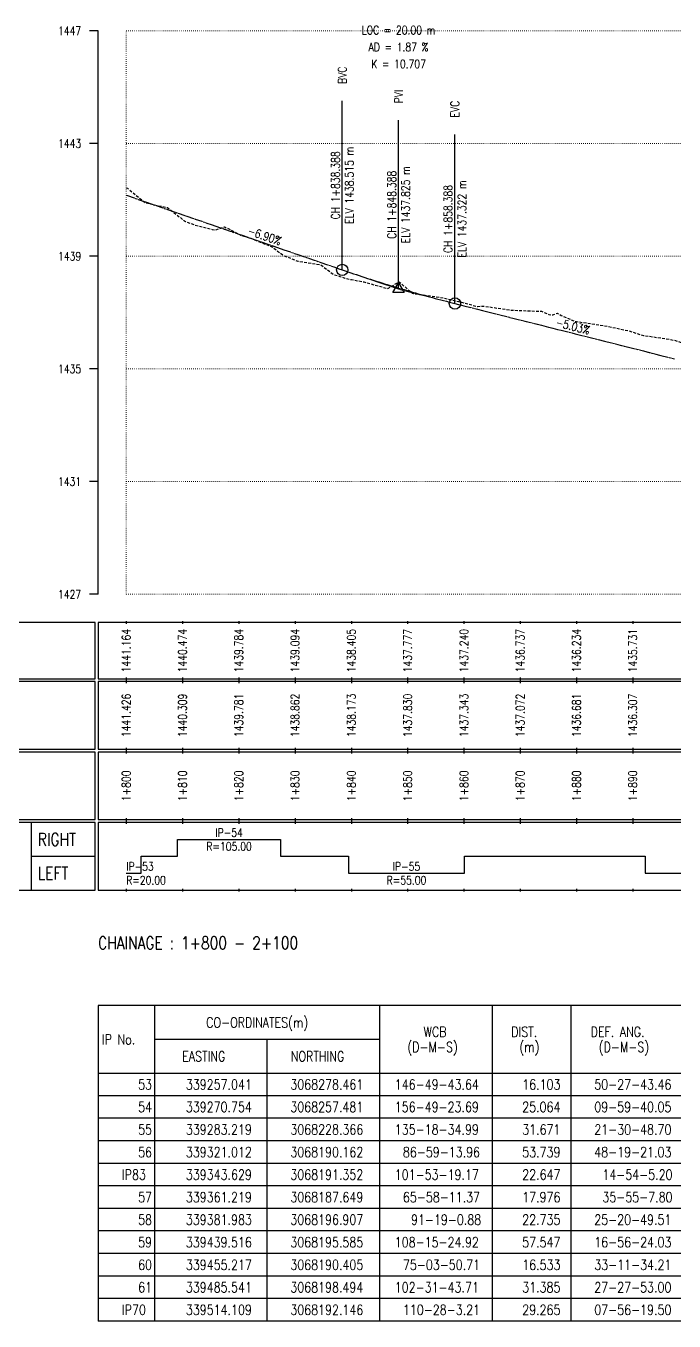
# Model space of a CAD drawing. Extents: x 337736 to 342002, y 3067251 to 3069533.
# Drawn here: x 340757.2 to 340872.4, y 3067258.7 to 3067488.6 of the extents above; entities that cross this region are included whole.
import ezdxf
from ezdxf.enums import TextEntityAlignment as Align

# ---------------------------------------------------------------- set-up
doc = ezdxf.new("R2010")
doc.units = 0
doc.header["$MEASUREMENT"] = 0
for name, pattern in [('Center', [2, 1.25, -0.25, 0.25, -0.25]), ('Dashed', [0.75, 0.5, -0.25]), ('Dot', [0.25, 0, -0.25])]:
    doc.linetypes.add(name, pattern=pattern)
for name, color, linetype, lineweight in [('Chainage Range', 7, 'Continuous', 25), ('Grids', 9, 'Dot', 13), ('Vertical Alignment', 5, 'Center', 30), ('VIP Line', 2, 'Continuous', 5)]:
    doc.layers.add(name, color=color, linetype=linetype, lineweight=lineweight)
for name, color, linetype in [('Chainage_TXT', 7, 'Continuous'), ('DesignRL_TXT', 5, 'Continuous'), ('ExistRL_TXT', 3, 'Continuous'), ('GL', 3, 'Dashed'), ('Grade Text', 7, 'Continuous'), ('HC_Data', 7, 'Continuous'), ('Horizontal Alignment', 7, 'Continuous'), ('Scale Line', 1, 'Continuous'), ('Title Box Text', 7, 'Continuous'), ('TitleBox', 7, 'Continuous'), ('VIP Mark', 7, 'Continuous')]:
    doc.layers.add(name, color=color, linetype=linetype)
doc.styles.get("Standard").update_dxf_attribs({"font": 'simplex.shx'})

msp = doc.modelspace()

# ---------------------------------------------------------------- linework, layer by layer
at = {"layer": 'GL', "flags": 128}
msp.add_lwpolyline([(340775.06, 3067459.86), (340775.28, 3067459.8), (340778.26, 3067457.39), (340778.47, 3067457.23), (340778.49, 3067457.21), (340782.42, 3067456.36), (340785.58, 3067453.87), (340785.86, 3067453.77), (340787.3, 3067453.28), (340790.33, 3067452.48), (340790.8, 3067452.38), (340792.55, 3067452.95), (340795.06, 3067451.64), (340795.46, 3067451.43), (340797.15, 3067450.93), (340801.09, 3067449.34), (340801.94, 3067448.65), (340803.08, 3067447.83), (340805.54, 3067446.86), (340809.62, 3067446.2), (340811.96, 3067444.48), (340813.02, 3067444.16), (340813.93, 3067443.82), (340815.06, 3067443.6), (340817.3, 3067443.16), (340821.28, 3067442.06), (340821.56, 3067442.03), (340823.45, 3067443.12), (340823.56, 3067443.18), (340825.89, 3067441.17), (340826.08, 3067441.11), (340829.94, 3067440.57), (340830.68, 3067440.48), (340834.07, 3067439.71), (340834.65, 3067439.56), (340835.06, 3067439.45), (340837.47, 3067438.81), (340838.37, 3067438.88), (340839.53, 3067438.75), (340843.24, 3067438.18), (340843.73, 3067438.15), (340848.85, 3067437.95), (340850.17, 3067437.37), (340850.87, 3067437.3), (340851.69, 3067437.65), (340852.32, 3067437.22), (340854.8, 3067436.18), (340855.06, 3067436.14), (340860.06, 3067435.4), (340864.29, 3067434.51), (340866.96, 3067433.67), (340870.07, 3067433.22), (340872.48, 3067432.82), (340875.06, 3067432.02), (340878.75, 3067430.95), (340881.06, 3067430.33), (340883.99, 3067429.27), (340884.82, 3067429.15), (340886.68, 3067428.86), (340887.3, 3067428.73), (340891.24, 3067427.63), (340893.8, 3067427.32), (340895.06, 3067426.97), (340896.15, 3067426.67), (340896.54, 3067426.6), (340900.71, 3067425.88), (340903.34, 3067424.96), (340904.75, 3067424.4), (340905.98, 3067423.9), (340910.41, 3067422.67), (340910.61, 3067422.6), (340911.66, 3067422.2), (340915.06, 3067420.85), (340915.45, 3067420.68), (340915.47, 3067420.67), (340919.75, 3067419.12), (340922.36, 3067417.73), (340925.71, 3067416.11), (340925.98, 3067415.76), (340927.59, 3067414.91), (340931.57, 3067412.63), (340933.12, 3067411.39), (340935.06, 3067409.98), (340935.6, 3067409.58), (340937.91, 3067408.17), (340940.78, 3067405.81)], dxfattribs=at)
at = {"layer": 'Grids'}
for p, q in [((340775.06, 3067487.73), (341075.06, 3067487.73)), ((340775.06, 3067387.73), (340775.06, 3067487.73)), ((340775.06, 3067467.73), (341075.06, 3067467.73)), ((340775.06, 3067447.73), (341075.06, 3067447.73)), ((340775.06, 3067427.73), (341075.06, 3067427.73)), ((340775.06, 3067407.73), (341075.06, 3067407.73)), ((340775.06, 3067387.73), (341075.06, 3067387.73))]:
    msp.add_line(p, q, dxfattribs=at)
at = {"layer": 'HC_Data'}
for p, q in [((340780.06, 3067314.73), (340780.06, 3067302.73)), ((340820.06, 3067314.73), (340820.06, 3067302.73)), ((340840.06, 3067314.73), (340840.06, 3067302.73)), ((340854.06, 3067314.73), (340854.06, 3067302.73)), ((340820.06, 3067308.73), (340780.06, 3067308.73)), ((340800.06, 3067308.73), (340800.06, 3067302.73)), ((340770.06, 3067302.73), (340770.06, 3067258.73)), ((340780.06, 3067302.73), (340780.06, 3067258.73)), ((340800.06, 3067302.73), (340800.06, 3067258.73)), ((340820.06, 3067302.73), (340820.06, 3067258.73)), ((340840.06, 3067302.73), (340840.06, 3067258.73)), ((340854.06, 3067302.73), (340854.06, 3067258.73)), ((341002.06, 3067298.73), (340770.06, 3067298.73)), ((341002.06, 3067294.73), (340770.06, 3067294.73)), ((341002.06, 3067290.73), (340770.06, 3067290.73)), ((341002.06, 3067286.73), (340770.06, 3067286.73)), ((341002.06, 3067282.73), (340770.06, 3067282.73)), ((341002.06, 3067278.73), (340770.06, 3067278.73)), ((341002.06, 3067274.73), (340770.06, 3067274.73)), ((341002.06, 3067270.73), (340770.06, 3067270.73)), ((341002.06, 3067266.73), (340770.06, 3067266.73)), ((341002.06, 3067262.73), (340770.06, 3067262.73)), ((341002.06, 3067258.73), (340770.06, 3067258.73))]:
    msp.add_line(p, q, dxfattribs=at)
msp.add_lwpolyline([(340770.06, 3067314.73), (340770.06, 3067302.73), (341002.06, 3067302.73), (341002.06, 3067314.73), (340770.06, 3067314.73)], dxfattribs=at)
at = {"layer": 'Horizontal Alignment'}
msp.add_lwpolyline([(340775.06, 3067338.23), (340777.72, 3067338.23), (340777.72, 3067341.23), (340784.18, 3067341.23), (340784.18, 3067344.23), (340802.49, 3067344.23), (340802.49, 3067341.23), (340814.54, 3067341.23), (340814.54, 3067338.23), (340835.19, 3067338.23), (340835.19, 3067341.23), (340867.26, 3067341.23), (340867.26, 3067338.23), (340888.35, 3067338.23)], dxfattribs=at)
at = {"layer": 'Scale Line'}
for p, q in [((340770.06, 3067487.73), (340768.56, 3067487.73)), ((340770.06, 3067387.73), (340770.06, 3067487.73)), ((340770.06, 3067467.73), (340768.56, 3067467.73)), ((340770.06, 3067447.73), (340768.56, 3067447.73)), ((340770.06, 3067427.73), (340768.56, 3067427.73)), ((340770.06, 3067407.73), (340768.56, 3067407.73)), ((340770.06, 3067387.73), (340768.56, 3067387.73))]:
    msp.add_line(p, q, dxfattribs=at)
at = {"layer": 'TitleBox'}
for p, q in [((340775.06, 3067382.98), (340775.06, 3067382.48)), ((340785.06, 3067382.98), (340785.06, 3067382.48)), ((340795.06, 3067382.98), (340795.06, 3067382.48)), ((340805.06, 3067382.98), (340805.06, 3067382.48)), ((340815.06, 3067382.98), (340815.06, 3067382.48)), ((340825.06, 3067382.98), (340825.06, 3067382.48)), ((340835.06, 3067382.98), (340835.06, 3067382.48)), ((340845.06, 3067382.98), (340845.06, 3067382.48)), ((340855.06, 3067382.98), (340855.06, 3067382.48)), ((340865.06, 3067382.98), (340865.06, 3067382.48)), ((340775.06, 3067372.98), (340775.06, 3067372.48)), ((340775.06, 3067372.48), (340775.06, 3067371.98)), ((340785.06, 3067372.98), (340785.06, 3067372.48)), ((340785.06, 3067372.48), (340785.06, 3067371.98)), ((340795.06, 3067372.98), (340795.06, 3067372.48)), ((340795.06, 3067372.48), (340795.06, 3067371.98)), ((340805.06, 3067372.98), (340805.06, 3067372.48)), ((340805.06, 3067372.48), (340805.06, 3067371.98)), ((340815.06, 3067372.98), (340815.06, 3067372.48)), ((340815.06, 3067372.48), (340815.06, 3067371.98)), ((340825.06, 3067372.98), (340825.06, 3067372.48)), ((340825.06, 3067372.48), (340825.06, 3067371.98)), ((340835.06, 3067372.98), (340835.06, 3067372.48)), ((340835.06, 3067372.48), (340835.06, 3067371.98)), ((340845.06, 3067372.98), (340845.06, 3067372.48)), ((340845.06, 3067372.48), (340845.06, 3067371.98)), ((340855.06, 3067372.98), (340855.06, 3067372.48)), ((340855.06, 3067372.48), (340855.06, 3067371.98)), ((340865.06, 3067372.98), (340865.06, 3067372.48)), ((340865.06, 3067372.48), (340865.06, 3067371.98)), ((340775.06, 3067360.48), (340775.06, 3067359.98)), ((340775.06, 3067359.98), (340775.06, 3067359.48)), ((340785.06, 3067360.48), (340785.06, 3067359.98)), ((340785.06, 3067359.98), (340785.06, 3067359.48)), ((340795.06, 3067360.48), (340795.06, 3067359.98)), ((340795.06, 3067359.98), (340795.06, 3067359.48)), ((340805.06, 3067360.48), (340805.06, 3067359.98)), ((340805.06, 3067359.98), (340805.06, 3067359.48)), ((340815.06, 3067360.48), (340815.06, 3067359.98)), ((340815.06, 3067359.98), (340815.06, 3067359.48)), ((340825.06, 3067360.48), (340825.06, 3067359.98)), ((340825.06, 3067359.98), (340825.06, 3067359.48)), ((340835.06, 3067360.48), (340835.06, 3067359.98)), ((340835.06, 3067359.98), (340835.06, 3067359.48)), ((340845.06, 3067360.48), (340845.06, 3067359.98)), ((340845.06, 3067359.98), (340845.06, 3067359.48)), ((340855.06, 3067360.48), (340855.06, 3067359.98)), ((340855.06, 3067359.98), (340855.06, 3067359.48)), ((340865.06, 3067360.48), (340865.06, 3067359.98)), ((340865.06, 3067359.98), (340865.06, 3067359.48)), ((340758.23, 3067335.23), (340758.23, 3067347.23)), ((340775.06, 3067347.98), (340775.06, 3067347.48)), ((340775.06, 3067347.48), (340775.06, 3067346.98)), ((340785.06, 3067347.98), (340785.06, 3067347.48)), ((340785.06, 3067347.48), (340785.06, 3067346.98)), ((340795.06, 3067347.98), (340795.06, 3067347.48)), ((340795.06, 3067347.48), (340795.06, 3067346.98)), ((340805.06, 3067347.98), (340805.06, 3067347.48)), ((340805.06, 3067347.48), (340805.06, 3067346.98)), ((340815.06, 3067347.98), (340815.06, 3067347.48)), ((340815.06, 3067347.48), (340815.06, 3067346.98)), ((340825.06, 3067347.98), (340825.06, 3067347.48)), ((340825.06, 3067347.48), (340825.06, 3067346.98)), ((340835.06, 3067347.98), (340835.06, 3067347.48)), ((340835.06, 3067347.48), (340835.06, 3067346.98)), ((340845.06, 3067347.98), (340845.06, 3067347.48)), ((340845.06, 3067347.48), (340845.06, 3067346.98)), ((340855.06, 3067347.98), (340855.06, 3067347.48)), ((340855.06, 3067347.48), (340855.06, 3067346.98)), ((340865.06, 3067347.98), (340865.06, 3067347.48)), ((340865.06, 3067347.48), (340865.06, 3067346.98)), ((340758.23, 3067341.23), (340769.56, 3067341.23)), ((340775.06, 3067335.48), (340775.06, 3067334.98)), ((340785.06, 3067335.48), (340785.06, 3067334.98)), ((340795.06, 3067335.48), (340795.06, 3067334.98)), ((340805.06, 3067335.48), (340805.06, 3067334.98)), ((340815.06, 3067335.48), (340815.06, 3067334.98)), ((340825.06, 3067335.48), (340825.06, 3067334.98)), ((340835.06, 3067335.48), (340835.06, 3067334.98)), ((340845.06, 3067335.48), (340845.06, 3067334.98)), ((340855.06, 3067335.48), (340855.06, 3067334.98)), ((340865.06, 3067335.48), (340865.06, 3067334.98))]:
    msp.add_line(p, q, dxfattribs=at)
for points in [[(340769.56, 3067382.73), (340735.56, 3067382.73), (340735.56, 3067372.73), (340769.56, 3067372.73)], [(340770.06, 3067372.73), (341080.06, 3067372.73), (341080.06, 3067382.73), (340770.06, 3067382.73)], [(340769.56, 3067372.23), (340735.56, 3067372.23), (340735.56, 3067360.23), (340769.56, 3067360.23)], [(340770.06, 3067360.23), (341080.06, 3067360.23), (341080.06, 3067372.23), (340770.06, 3067372.23)], [(340769.56, 3067359.73), (340735.56, 3067359.73), (340735.56, 3067347.73), (340769.56, 3067347.73)], [(340770.06, 3067347.73), (341080.06, 3067347.73), (341080.06, 3067359.73), (340770.06, 3067359.73)], [(340769.56, 3067347.23), (340735.56, 3067347.23), (340735.56, 3067335.23), (340769.56, 3067335.23)], [(340770.06, 3067335.23), (341080.06, 3067335.23), (341080.06, 3067347.23), (340770.06, 3067347.23)]]:
    msp.add_lwpolyline(points, close=True, dxfattribs=at)
at = {"layer": 'Vertical Alignment'}
msp.add_lwpolyline([(340775.06, 3067458.55), (340775.28, 3067458.48), (340778.26, 3067457.45), (340778.47, 3067457.38), (340778.49, 3067457.37), (340782.42, 3067456.01), (340785.58, 3067454.92), (340785.86, 3067454.83), (340787.3, 3067454.33), (340790.33, 3067453.29), (340790.8, 3067453.12), (340792.55, 3067452.52), (340795.06, 3067451.65), (340795.46, 3067451.51), (340797.15, 3067450.93), (340801.09, 3067449.57), (340801.94, 3067449.28), (340803.08, 3067448.89), (340805.54, 3067448.04), (340809.62, 3067446.63), (340811.96, 3067445.82), (340813.02, 3067445.46), (340813.45, 3067445.31), (340813.95, 3067445.14), (340814.45, 3067444.97), (340814.95, 3067444.8), (340815.45, 3067444.63), (340815.95, 3067444.46), (340816.45, 3067444.29), (340816.95, 3067444.13), (340817.45, 3067443.97), (340817.95, 3067443.8), (340818.45, 3067443.64), (340818.95, 3067443.48), (340819.45, 3067443.32), (340819.95, 3067443.16), (340820.45, 3067443.01), (340820.95, 3067442.85), (340821.45, 3067442.7), (340821.95, 3067442.54), (340822.45, 3067442.39), (340822.95, 3067442.24), (340823.45, 3067442.09), (340823.95, 3067441.94), (340824.45, 3067441.8), (340824.95, 3067441.65), (340825.45, 3067441.5), (340825.95, 3067441.36), (340826.45, 3067441.22), (340826.95, 3067441.08), (340827.45, 3067440.94), (340827.95, 3067440.8), (340828.45, 3067440.66), (340828.95, 3067440.52), (340829.45, 3067440.39), (340829.95, 3067440.25), (340830.45, 3067440.12), (340830.95, 3067439.99), (340831.45, 3067439.86), (340831.95, 3067439.73), (340832.45, 3067439.6), (340832.95, 3067439.47), (340833.45, 3067439.34), (340833.45, 3067439.34), (340834.07, 3067439.19), (340834.65, 3067439.04), (340835.06, 3067438.94), (340837.47, 3067438.33), (340838.37, 3067438.11), (340839.53, 3067437.81), (340843.24, 3067436.88), (340843.73, 3067436.76), (340848.85, 3067435.47), (340850.17, 3067435.14), (340850.87, 3067434.96), (340851.69, 3067434.75), (340852.32, 3067434.59), (340854.8, 3067433.97), (340855.06, 3067433.91), (340860.06, 3067432.65), (340864.29, 3067431.58), (340866.96, 3067430.91), (340870.07, 3067430.13), (340872.48, 3067429.52)], dxfattribs=at)
at = {"layer": 'VIP Line'}
msp.add_lwpolyline([(340775.06, 3067458.55), (340775.28, 3067458.48), (340778.26, 3067457.45), (340778.47, 3067457.38), (340778.49, 3067457.37), (340782.42, 3067456.01), (340785.58, 3067454.92), (340785.86, 3067454.83), (340787.3, 3067454.33), (340790.33, 3067453.29), (340790.8, 3067453.12), (340792.55, 3067452.52), (340795.06, 3067451.65), (340795.46, 3067451.51), (340797.15, 3067450.93), (340801.09, 3067449.57), (340801.94, 3067449.28), (340803.08, 3067448.89), (340805.54, 3067448.04), (340809.62, 3067446.63), (340811.96, 3067445.82), (340813.02, 3067445.46), (340813.93, 3067445.14), (340815.06, 3067444.75), (340817.3, 3067443.98), (340821.28, 3067442.61), (340821.56, 3067442.51), (340823.45, 3067441.86), (340823.56, 3067441.83), (340825.89, 3067441.25), (340826.08, 3067441.2), (340829.94, 3067440.23), (340830.68, 3067440.04), (340834.07, 3067439.19), (340834.65, 3067439.04), (340835.06, 3067438.94), (340837.47, 3067438.33), (340838.37, 3067438.11), (340839.53, 3067437.81), (340843.24, 3067436.88), (340843.73, 3067436.76), (340848.85, 3067435.47), (340850.17, 3067435.14), (340850.87, 3067434.96), (340851.69, 3067434.75), (340852.32, 3067434.59), (340854.8, 3067433.97), (340855.06, 3067433.91), (340860.06, 3067432.65), (340864.29, 3067431.58), (340866.96, 3067430.91), (340870.07, 3067430.13), (340872.48, 3067429.52)], dxfattribs=at)
at = {"layer": 'VIP Mark'}
for p, q in [((340813.45, 3067445.31), (340813.45, 3067475.31)), ((340823.45, 3067441.86), (340823.45, 3067471.86)), ((340833.45, 3067439.34), (340833.45, 3067469.34))]:
    msp.add_line(p, q, dxfattribs=at)
msp.add_lwpolyline([(340822.45, 3067441.28), (340823.45, 3067443.01), (340824.45, 3067441.28), (340822.45, 3067441.28)], dxfattribs=at)
for centre in [(340813.45, 3067445.31), (340833.45, 3067439.34)]:
    msp.add_circle(centre, 1, dxfattribs=at)

# ---------------------------------------------------------------- texts
at = {"width": 0.8}
for s, p in [('1447', (340767.06, 3067487.73)), ('1443', (340767.06, 3067467.73)), ('1439', (340767.06, 3067447.73)), ('1435', (340767.06, 3067427.73)), ('1431', (340767.06, 3067407.73)), ('1427', (340767.06, 3067387.73))]:
    msp.add_text(s, height=1.5, dxfattribs=at).set_placement(p, align=Align.MIDDLE_RIGHT)
at = {"layer": 'Chainage Range', "width": 0.8}
msp.add_text('CHAINAGE : 1+800 - 2+100', height=2.25, dxfattribs=at).set_placement((340770.06, 3067324.73))
at = {"layer": 'Chainage_TXT', "width": 0.8}
for s, p in [('1+800', (340775.06, 3067353.73)), ('1+810', (340785.06, 3067353.73)), ('1+820', (340795.06, 3067353.73)), ('1+830', (340805.06, 3067353.73)), ('1+840', (340815.06, 3067353.73)), ('1+850', (340825.06, 3067353.73)), ('1+860', (340835.06, 3067353.73)), ('1+870', (340845.06, 3067353.73)), ('1+880', (340855.06, 3067353.73)), ('1+890', (340865.06, 3067353.73))]:
    msp.add_text(s, height=1.5, rotation=90, dxfattribs=at).set_placement(p, align=Align.MIDDLE_CENTER)
at = {"layer": 'DesignRL_TXT', "width": 0.8}
for s, p in [('1441.164', (340775.06, 3067377.73)), ('1440.474', (340785.06, 3067377.73)), ('1439.784', (340795.06, 3067377.73)), ('1439.094', (340805.06, 3067377.73)), ('1438.405', (340815.06, 3067377.73)), ('1437.777', (340825.06, 3067377.73)), ('1437.240', (340835.06, 3067377.73)), ('1436.737', (340845.06, 3067377.73)), ('1436.234', (340855.06, 3067377.73)), ('1435.731', (340865.06, 3067377.73))]:
    msp.add_text(s, height=1.5, rotation=90, dxfattribs=at).set_placement(p, align=Align.MIDDLE_CENTER)
at = {"layer": 'ExistRL_TXT', "width": 0.8}
for s, p in [('1441.426', (340775.06, 3067366.23)), ('1440.309', (340785.06, 3067366.23)), ('1439.781', (340795.06, 3067366.23)), ('1438.862', (340805.06, 3067366.23)), ('1438.173', (340815.06, 3067366.23)), ('1437.830', (340825.06, 3067366.23)), ('1437.343', (340835.06, 3067366.23)), ('1437.072', (340845.06, 3067366.23)), ('1436.681', (340855.06, 3067366.23)), ('1436.307', (340865.06, 3067366.23))]:
    msp.add_text(s, height=1.5, rotation=90, dxfattribs=at).set_placement(p, align=Align.MIDDLE_CENTER)
at = {"layer": 'Grade Text', "width": 0.8}
for s, rotation, p in [('-6.90%', 340.9656, (340799.26, 3067450.21)), ('-5.03%', 345.8774, (340854.13, 3067434.14))]:
    msp.add_text(s, height=1.5, rotation=rotation, dxfattribs=at).set_placement(p, align=Align.BOTTOM_CENTER)
at = {"layer": 'HC_Data', "width": 0.8}
for s, p in [('CO-ORDINATES(m)', (340789.26, 3067310.83)), ('IP No.', (340770.74, 3067307.83)), ('WCB', (340827.9, 3067309.18)), ('DIST.', (340843.46, 3067309.18)), ('DEF. ANG.', (340857.58, 3067309.18)), ('(D-M-S)', (340825.02, 3067306.48)), ('(m)', (340844.9, 3067306.48)), ('(D-M-S)', (340859.02, 3067306.48)), ('EASTING', (340785.02, 3067304.83)), ('NORTHING', (340804.3, 3067304.83)), ('53', (340777.18, 3067299.83)), ('339257.041', (340785.66, 3067299.83)), ('3068278.461', (340804.22, 3067299.83)), ('146-49-43.64', (340822.78, 3067299.83)), ('16.103', (340845.42, 3067299.83)), ('50-27-43.46', (340858.22, 3067299.83)), ('54', (340777.18, 3067295.83)), ('339270.754', (340785.66, 3067295.83)), ('3068257.481', (340804.22, 3067295.83)), ('156-49-23.69', (340822.78, 3067295.83)), ('25.064', (340845.42, 3067295.83)), ('09-59-40.05', (340858.22, 3067295.83)), ('55', (340777.18, 3067291.83)), ('339283.219', (340785.66, 3067291.83)), ('3068228.366', (340804.22, 3067291.83)), ('135-18-34.99', (340822.78, 3067291.83)), ('31.671', (340845.42, 3067291.83)), ('21-30-48.70', (340858.22, 3067291.83)), ('56', (340777.18, 3067287.83)), ('339321.012', (340785.66, 3067287.83)), ('3068190.162', (340804.22, 3067287.83)), ('86-59-13.96', (340824.22, 3067287.83)), ('53.739', (340845.42, 3067287.83)), ('48-19-21.03', (340858.22, 3067287.83)), ('IP83', (340774.3, 3067283.83)), ('339343.629', (340785.66, 3067283.83)), ('3068191.352', (340804.22, 3067283.83)), ('101-53-19.17', (340822.78, 3067283.83)), ('22.647', (340845.42, 3067283.83)), ('14-54-5.20', (340859.66, 3067283.83)), ('57', (340777.18, 3067279.83)), ('339361.219', (340785.66, 3067279.83)), ('3068187.649', (340804.22, 3067279.83)), ('65-58-11.37', (340824.22, 3067279.83)), ('17.976', (340845.42, 3067279.83)), ('35-55-7.80', (340859.66, 3067279.83)), ('58', (340777.18, 3067275.83)), ('339381.983', (340785.66, 3067275.83)), ('3068196.907', (340804.22, 3067275.83)), ('91-19-0.88', (340825.66, 3067275.83)), ('22.735', (340845.42, 3067275.83)), ('25-20-49.51', (340858.22, 3067275.83)), ('59', (340777.18, 3067271.83)), ('339439.516', (340785.66, 3067271.83)), ('3068195.585', (340804.22, 3067271.83)), ('108-15-24.92', (340822.78, 3067271.83)), ('57.547', (340845.42, 3067271.83)), ('16-56-24.03', (340858.22, 3067271.83)), ('60', (340777.18, 3067267.83)), ('339455.217', (340785.66, 3067267.83)), ('3068190.405', (340804.22, 3067267.83)), ('75-03-50.71', (340824.22, 3067267.83)), ('16.533', (340845.42, 3067267.83)), ('33-11-34.21', (340858.22, 3067267.83)), ('61', (340777.18, 3067263.83)), ('339485.541', (340785.66, 3067263.83)), ('3068198.494', (340804.22, 3067263.83)), ('102-31-43.71', (340822.78, 3067263.83)), ('31.385', (340845.42, 3067263.83)), ('27-27-53.00', (340858.22, 3067263.83)), ('IP70', (340774.3, 3067259.83)), ('339514.109', (340785.66, 3067259.83)), ('3068192.146', (340804.22, 3067259.83)), ('110-28-3.21', (340824.22, 3067259.83)), ('29.265', (340845.42, 3067259.83)), ('07-56-19.50', (340858.22, 3067259.83))]:
    msp.add_text(s, height=1.8, dxfattribs=at).set_placement(p)
at = {"layer": 'Horizontal Alignment', "width": 0.8}
for s, p in [('IP-54', (340793.34, 3067344.23)), ('IP-55', (340824.86, 3067338.23))]:
    msp.add_text(s, height=1.5, dxfattribs=at).set_placement(p, align=Align.BOTTOM_CENTER)
for s, p in [('R=105.00', (340793.34, 3067343.73)), ('R=55.00', (340824.86, 3067337.73))]:
    msp.add_text(s, height=1.5, dxfattribs=at).set_placement(p, align=Align.TOP_CENTER)
msp.add_text('IP-53', height=1.5, dxfattribs=at).set_placement((340775.06, 3067338.23), align=Align.BOTTOM_LEFT)
msp.add_text('R=20.00', height=1.5, dxfattribs=at).set_placement((340775.06, 3067337.73), align=Align.TOP_LEFT)
at = {"layer": 'Title Box Text', "width": 0.8}
for s, p in [('RIGHT', (340759.36, 3067343.11)), ('LEFT', (340759.36, 3067337.11))]:
    msp.add_text(s, height=2.25, dxfattribs=at).set_placement(p)
at = {"layer": 'VIP Mark', "width": 0.8}
for s, p in [('LOC = 20.00 m', (340823.45, 3067487.86)), ('AD = 1.87 %', (340823.45, 3067484.86)), ('K = 10.707', (340823.45, 3067481.86))]:
    msp.add_text(s, height=1.5, dxfattribs=at).set_placement(p, align=Align.MIDDLE_CENTER)
for s, p in [('BVC', (340813.45, 3067478.31)), ('PVI', (340823.45, 3067474.86)), ('EVC', (340833.45, 3067472.34))]:
    msp.add_text(s, height=1.5, rotation=90, dxfattribs=at).set_placement(p, align=Align.MIDDLE_LEFT)
for s, p in [('CH 1+838.388', (340813.45, 3067460.31)), ('CH 1+848.388', (340823.45, 3067456.86)), ('CH 1+858.388', (340833.45, 3067454.34))]:
    msp.add_text(s, height=1.5, rotation=90, dxfattribs=at).set_placement(p, align=Align.BOTTOM_CENTER)
for s, p in [('ELV 1438.515 m', (340813.95, 3067460.31)), ('ELV 1437.825 m', (340823.95, 3067456.86)), ('ELV 1437.322 m', (340833.95, 3067454.34))]:
    msp.add_text(s, height=1.5, rotation=90, dxfattribs=at).set_placement(p, align=Align.TOP_CENTER)

doc.saveas('drawing.dxf')
